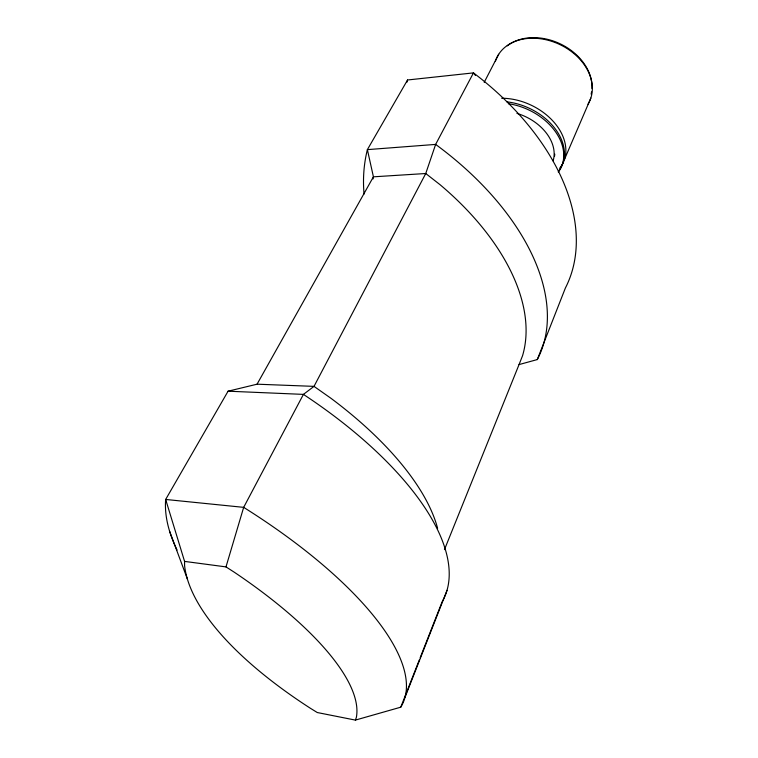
<?xml version="1.0" encoding="UTF-8"?>
<svg xmlns="http://www.w3.org/2000/svg" width="758" height="758" viewBox="0 0 758 758"><rect width="100%" height="100%" fill="white"/><g stroke="black" fill="none" stroke-linecap="round" stroke-linejoin="round"><path stroke-width="1.14" d="M373.031 178.964L373.419 176.822L367.384 149.629L407.539 79.988L473.466 72.882L475.456 75.459M437.603 528.288A259.132 113.075 28.2 0 0 330.943 398.282L314.011 386.372L257.057 384.192L228.082 391.194L165.661 499.456L184.573 561.394L184.573 565.477A315.451 122.313 22.1 0 0 310.448 708.313L317.27 712.529L355.398 720.1L356.364 717.362A263.206 85.881 27.4 0 0 234.222 572.176L225.988 566.899L243.669 507.358L303.418 394.387L314.011 386.372L425.75 173.516L435.632 144.408L473.466 72.882A231.029 147.459 30.1 0 1 565.411 287.964L537.289 359.567L519.04 364.579L444.453 549.645M355.398 720.1L400.755 707.186L419.307 659.943M420.169 657.745L442.179 601.71A280.062 118.636 28.1 0 0 303.418 394.387L228.082 391.194M405.047 697.237L447.012 590.34M519.04 364.579L522.546 355.748A228.869 132.347 29.4 0 0 440.028 184.677L425.75 173.516L373.419 176.822L257.057 384.192M564.483 159.36L590.833 98.085M484.201 82.338L498.707 54.273M184.573 561.394L225.988 566.899M169.64 531.367L187.425 579.112M177.059 549.995A355.019 147.867 21.9 0 1 165.661 499.456L243.669 507.358A296.748 104.197 27.6 0 1 400.755 707.186M537.289 359.567A242.143 142.731 29.5 0 0 435.632 144.408L367.384 149.629A279.512 188.477 18.6 0 0 364.058 194.086M406.961 82.196A264.864 191.926 17.5 0 1 407.539 79.988M516.937 113.378A43.945 31.249 25.3 0 1 553.103 160.829M508.391 103.704A53.809 38.27 25.3 0 1 554.998 131.068A53.809 38.27 25.3 0 1 558.333 172.132M506.875 101.856A53.752 38.288 25.3 0 1 555.472 129.173A53.752 38.288 25.3 0 1 558.324 171.45M554.771 154.13A43.898 31.268 25.3 0 1 554.515 156.233M501.663 98.237A53.619 38.317 25.3 0 1 554.884 123.27A53.619 38.317 25.3 0 1 559.745 168.162M495.334 61.426A51.25 38.829 25.3 0 1 559.196 44.248A51.25 38.829 25.3 0 1 587.99 104.244M507.263 45.85A50.17 38.061 25.3 0 1 561.526 44.476A50.17 38.061 25.3 0 1 591.941 88.459M591.572 91.879A50.17 38.061 25.3 0 1 591.117 94.096"/></g></svg>
